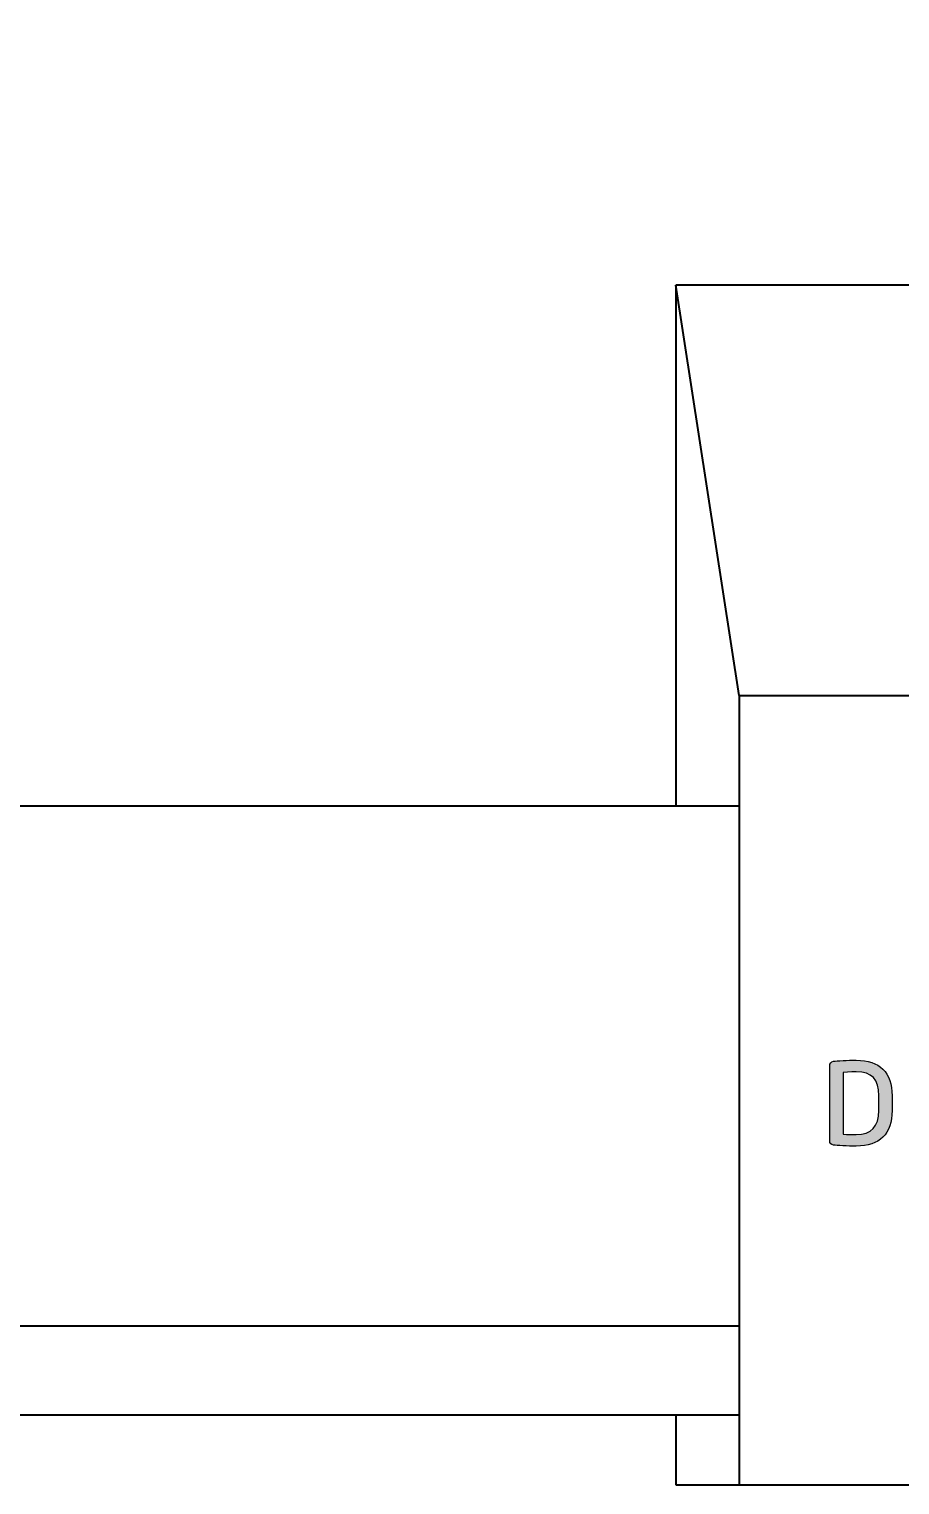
# Model space of a CAD drawing. Extents: x 16296675745 to 16296677675, y -37409619395 to -37409618123.
# Drawn here: x 16296676760.43 to 16296676788.01, y -37409618532.03 to -37409618485.92 of the extents above; entities that cross this region are included whole.
import ezdxf

# ---------------------------------------------------------------- set-up
doc = ezdxf.new("R2010")
doc.units = 0
doc.header["$LTSCALE"] = 10
doc.header["$MEASUREMENT"] = 0
doc.header["$PDMODE"] = 3
doc.header["$PDSIZE"] = -10
doc.layers.get('0').update_dxf_attribs({"linetype": 'CONTINUOUS'})
doc.layers.get('DEFPOINTS').update_dxf_attribs({"linetype": 'CONTINUOUS'})
doc.layers.add('레이어 1', color=7, linetype='CONTINUOUS', lineweight=0)
doc.styles.add('Daelim Dimension', font='')
doc.styles.get('Daelim Dimension').set_extended_font_data('NanumGothic')
doc.dimstyles.new('DEFAULT', dxfattribs={"dimscale": 2, "dimtxt": 2, "dimasz": 2, "dimexe": 0, "dimexo": 2, "dimgap": 1, "dimtad": 1, "dimdec": 1, "dimzin": 9, "dimdsep": 46, "dimtxsty": 'Daelim Dimension', "dimcen": 0.5, "dimclrd": 252, "dimclre": 252, "dimclrt": 3, "dimadec": 1, "dimazin": 0, "dimtfac": 1, "dimtdec": 1, "dimtix": 1, "dimtmove": 0, "dimatfit": 3, "dimfxl": 1, "dimtolj": 1, "dimtzin": 1, "dimlwd": 9, "dimlwe": 9, "dimarcsym": 0})

# ---------------------------------------------------------------- blocks, each defined once
blk = doc.blocks.new('*D9')
at = {"color": 5, "lineweight": 9, "ltscale": 0.5, "transparency": 16777216}
for p, q in [((16296676562.10428, -37409618490.033043), (16296676562.10428, -37409618476.778862)), ((16296676566.10428, -37409618476.778862), (16296676792.915239, -37409618476.778862)), ((16296676796.915239, -37409618490.033043), (16296676796.915239, -37409618476.778862))]:
    blk.add_line(p, q, dxfattribs=at)
at = {"color": 5, "ltscale": 0.5, "transparency": 16777216}
for points in [[(16296676566.10428, -37409618476.112198), (16296676566.10428, -37409618477.445534), (16296676562.10428, -37409618476.778862)], [(16296676792.915239, -37409618476.112198), (16296676792.915239, -37409618477.445534), (16296676796.915239, -37409618476.778862)]]:
    blk.add_solid(points, dxfattribs=at)
at = {"layer": 'DEFPOINTS', "color": 0, "ltscale": 0.5, "transparency": 16777216}
for p in [(16296676796.915239, -37409618476.778862), (16296676562.10428, -37409618494.033043), (16296676796.915239, -37409618494.033043)]:
    blk.add_point(p, dxfattribs=at)
at = {"color": 7, "ltscale": 0.5, "transparency": 16777216, "insert": (16296676679.50976, -37409618469.349678), "char_height": 10, "attachment_point": 5, "style": 'Daelim Dimension'}
blk.add_mtext('\\A1;550', dxfattribs=at)
blk = doc.blocks.new('*D7')
at = {"color": 5, "lineweight": 9, "ltscale": 0.5, "transparency": 16777216}
for p, q in [((16296676546.10428, -37409618490.033043), (16296676546.10428, -37409618453.817001)), ((16296676550.10428, -37409618453.817001), (16296676808.915239, -37409618453.817001)), ((16296676812.915239, -37409618490.033043), (16296676812.915239, -37409618453.817001))]:
    blk.add_line(p, q, dxfattribs=at)
at = {"color": 5, "ltscale": 0.5, "transparency": 16777216}
for points in [[(16296676550.10428, -37409618453.150337), (16296676550.10428, -37409618454.483673), (16296676546.10428, -37409618453.817001)], [(16296676808.915239, -37409618453.150337), (16296676808.915239, -37409618454.483673), (16296676812.915239, -37409618453.817001)]]:
    blk.add_solid(points, dxfattribs=at)
at = {"layer": 'DEFPOINTS', "color": 0, "ltscale": 0.5, "transparency": 16777216}
for p in [(16296676812.915239, -37409618453.817001), (16296676546.10428, -37409618494.033043), (16296676812.915239, -37409618494.033043)]:
    blk.add_point(p, dxfattribs=at)
at = {"color": 7, "ltscale": 0.5, "transparency": 16777216, "insert": (16296676679.50976, -37409618446.373512), "char_height": 10, "attachment_point": 5, "style": 'Daelim Dimension'}
blk.add_mtext('\\A1;580', dxfattribs=at)

msp = doc.modelspace()

# ---------------------------------------------------------------- hatches: boundary and pattern name
at = {"layer": '레이어 1'}
h = msp.add_hatch(color=7, dxfattribs=at)
h.dxf.hatch_style = 2
edge = h.paths.add_edge_path()
edge.add_spline(control_points=[(16296676787.341061, -37409618520.1763), (16296676787.341061, -37409618520.687141), (16296676787.10799, -37409618520.935669), (16296676786.62829, -37409618520.935669), (16296676786.62829, -37409618520.935669), (16296676786.300091, -37409618520.929604), (16296676786.21456, -37409618520.928108), (16296676786.21456, -37409618520.928108), (16296676786.21456, -37409618518.969437), (16296676786.21456, -37409618518.969437), (16296676786.38455, -37409618518.952553), (16296676786.62612, -37409618518.949722), (16296676786.628519, -37409618518.949722), (16296676787.121229, -37409618518.949722), (16296676787.341061, -37409618519.183792), (16296676787.341061, -37409618519.708397), (16296676787.341061, -37409618519.708397), (16296676787.341061, -37409618520.1763), (16296676787.341061, -37409618520.1763)], knot_values=[0, 0, 0, 0, 1, 1, 1, 2, 2, 2, 3, 3, 3, 4, 4, 4, 5, 5, 5, 6, 6, 6, 6], degree=3, periodic=0)
edge = h.paths.add_edge_path()
edge.add_spline(control_points=[(16296676786.62829, -37409618518.581772), (16296676786.36199, -37409618518.581772), (16296676786.016541, -37409618518.598122), (16296676785.903259, -37409618518.616348), (16296676785.832411, -37409618518.628227), (16296676785.786989, -37409618518.68119), (16296676785.786989, -37409618518.75116), (16296676785.786989, -37409618518.75116), (16296676785.786989, -37409618521.133957), (16296676785.786989, -37409618521.133957), (16296676785.786989, -37409618521.207298), (16296676785.83284, -37409618521.258904), (16296676785.9067, -37409618521.269157), (16296676786.01384, -37409618521.28698), (16296676786.35817, -37409618521.3032), (16296676786.62829, -37409618521.3032), (16296676787.371849, -37409618521.3032), (16296676787.764721, -37409618520.913383), (16296676787.764721, -37409618520.1763), (16296676787.764721, -37409618520.1763), (16296676787.764721, -37409618519.708397), (16296676787.764721, -37409618519.708397), (16296676787.764721, -37409618518.971329), (16296676787.371849, -37409618518.581772), (16296676786.62829, -37409618518.581772)], knot_values=[0, 0, 0, 0, 1, 1, 1, 2, 2, 2, 3, 3, 3, 4, 4, 4, 5, 5, 5, 6, 6, 6, 7, 7, 7, 8, 8, 8, 8], degree=3, periodic=0)

# ---------------------------------------------------------------- linework, layer by layer
for p, q in [((16296676812.915239, -37409618494.033043), (16296676780.915239, -37409618494.033043)), ((16296676780.915239, -37409618494.033043), (16296676780.915239, -37409618510.533043)), ((16296676782.915239, -37409618507.033043), (16296676780.915239, -37409618494.033043)), ((16296676782.915239, -37409618507.033043), (16296676782.915239, -37409618532.033043)), ((16296676782.915239, -37409618507.033043), (16296676810.915239, -37409618507.033043)), ((16296676782.915239, -37409618510.533043), (16296676679.42572, -37409618510.533043)), ((16296676782.915239, -37409618527.008713), (16296676679.72349, -37409618527.008713)), ((16296676782.915239, -37409618529.827881), (16296676681.21244, -37409618529.827881)), ((16296676780.915239, -37409618529.827881), (16296676780.915239, -37409618532.033043)), ((16296676780.915239, -37409618532.033043), (16296676812.915239, -37409618532.033043))]:
    msp.add_line(p, q)
at = {"layer": '레이어 1', "color": 7}
for points, knots in [([(16296676786.62829, -37409618518.581772), (16296676786.36199, -37409618518.581772), (16296676786.016541, -37409618518.598122), (16296676785.903259, -37409618518.616348), (16296676785.832411, -37409618518.628227), (16296676785.786989, -37409618518.68119), (16296676785.786989, -37409618518.75116), (16296676785.786989, -37409618518.75116), (16296676785.786989, -37409618521.133957), (16296676785.786989, -37409618521.133957), (16296676785.786989, -37409618521.207298), (16296676785.83284, -37409618521.258904), (16296676785.9067, -37409618521.269157), (16296676786.01384, -37409618521.28698), (16296676786.35817, -37409618521.3032), (16296676786.62829, -37409618521.3032), (16296676787.371849, -37409618521.3032), (16296676787.764721, -37409618520.913383), (16296676787.764721, -37409618520.1763), (16296676787.764721, -37409618520.1763), (16296676787.764721, -37409618519.708397), (16296676787.764721, -37409618519.708397), (16296676787.764721, -37409618518.971329), (16296676787.371849, -37409618518.581772), (16296676786.62829, -37409618518.581772)], [0, 0, 0, 0, 1, 1, 1, 2, 2, 2, 3, 3, 3, 4, 4, 4, 5, 5, 5, 6, 6, 6, 7, 7, 7, 8, 8, 8, 8]), ([(16296676787.341061, -37409618520.1763), (16296676787.341061, -37409618520.687141), (16296676787.10799, -37409618520.935669), (16296676786.62829, -37409618520.935669), (16296676786.62829, -37409618520.935669), (16296676786.300091, -37409618520.929604), (16296676786.21456, -37409618520.928108), (16296676786.21456, -37409618520.928108), (16296676786.21456, -37409618518.969437), (16296676786.21456, -37409618518.969437), (16296676786.38455, -37409618518.952553), (16296676786.62612, -37409618518.949722), (16296676786.628519, -37409618518.949722), (16296676787.121229, -37409618518.949722), (16296676787.341061, -37409618519.183792), (16296676787.341061, -37409618519.708397), (16296676787.341061, -37409618519.708397), (16296676787.341061, -37409618520.1763), (16296676787.341061, -37409618520.1763)], [0, 0, 0, 0, 1, 1, 1, 2, 2, 2, 3, 3, 3, 4, 4, 4, 5, 5, 5, 6, 6, 6, 6])]:
    msp.add_open_spline(points, degree=3, knots=knots, dxfattribs=at)

# ---------------------------------------------------------------- dimensions: what is measured, and where the dimension line sits
at = {"ltscale": 0.5}
for base, p1, p2, text, picture, middle in [((16296676812.915239, -37409618453.817001), (16296676546.10428, -37409618494.033043), (16296676812.915239, -37409618494.033043), '580', '*D7', (16296676679.50976, -37409618446.373512)), ((16296676796.915239, -37409618476.778862), (16296676562.10428, -37409618494.033043), (16296676796.915239, -37409618494.033043), '550', '*D9', (16296676679.50976, -37409618469.349678))]:
    dim = msp.add_linear_dim(base=base, p1=p1, p2=p2, text=text, dimstyle='DEFAULT', override={"dimtxt": 5, "dimclrd": 5, "dimclre": 5, "dimclrt": 7}, dxfattribs=at)
    dim.commit()
    dim.dimension.update_dxf_attribs({"geometry": picture, "text_midpoint": middle})

doc.saveas('drawing.dxf')
